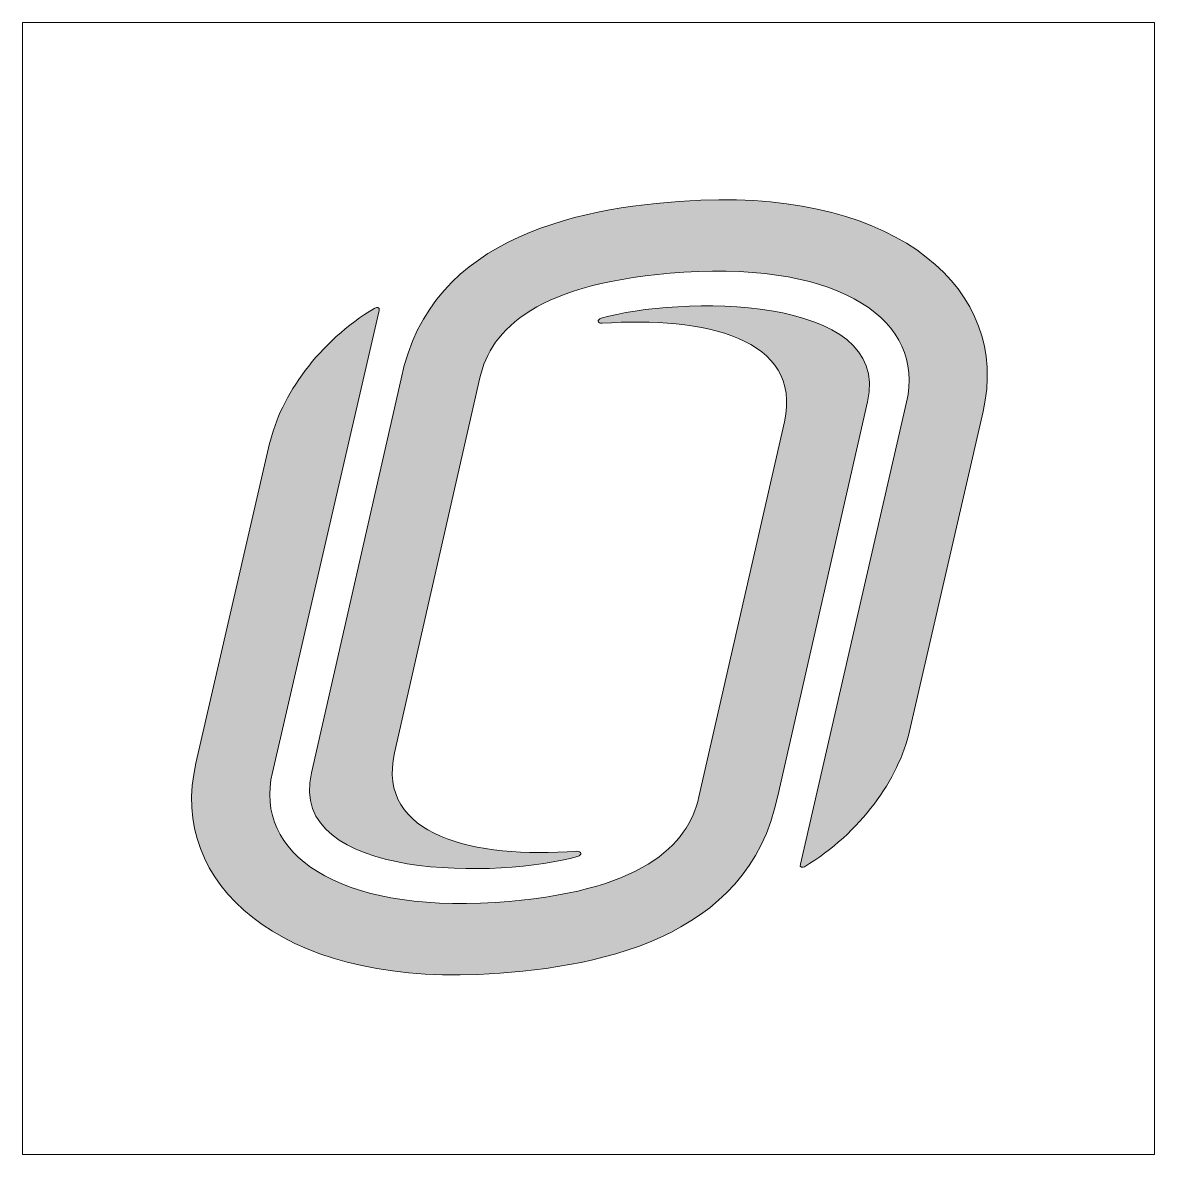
# Model space of a CAD drawing. Header units: inches. Extents: x 4.2 to 8.2, y -4 to 0.
import ezdxf

# ---------------------------------------------------------------- set-up
doc = ezdxf.new("R2010")
doc.units = ezdxf.units.IN
doc.header["$MEASUREMENT"] = 0
doc.layers.add('Layer 1', color=7, linetype='Continuous')

# ---------------------------------------------------------------- blocks, each defined once
blk = doc.blocks.new('block 6')
at = {"layer": 'Layer 1', "lineweight": 0}
blk.add_open_spline([(6.8702, -2.7324), (6.768, -3.2444), (6.2171, -3.3457), (5.812, -3.3637), (5.1163, -3.3948), (4.7136, -3.0467), (4.8139, -2.6169), (4.8139, -2.6169), (5.0744, -1.488), (5.0744, -1.488), (5.1134, -1.3195), (5.2477, -1.1268), (5.4467, -1.0087), (5.4517, -1.006), (5.4652, -1.004), (5.461, -1.0178), (5.461, -1.0178), (5.0842, -2.6502), (5.0842, -2.6502), (5.0178, -2.9368), (5.3118, -3.1451), (5.8716, -3.1093), (6.391, -3.0758), (6.554, -2.9062), (6.5915, -2.7367), (6.5915, -2.7367), (6.8939, -1.4106), (6.8939, -1.4106), (6.9591, -1.1146), (6.6105, -1.0375), (6.2493, -1.0625), (6.2338, -1.0637), (6.2289, -1.05), (6.2467, -1.0447), (6.5101, -0.9672), (7.275, -0.955), (7.1879, -1.3399), (7.1879, -1.3399), (6.8702, -2.7324), (6.8702, -2.7324)], degree=3, knots=[0, 0, 0, 0, 1, 1, 1, 2, 2, 2, 3, 3, 3, 4, 4, 4, 5, 5, 5, 6, 6, 6, 7, 7, 7, 8, 8, 8, 9, 9, 9, 10, 10, 10, 11, 11, 11, 12, 12, 12, 13, 13, 13, 13], dxfattribs=at)
blk = doc.blocks.new('block 5')
at = {"layer": 'Layer 1'}
h = blk.add_hatch(color=7, dxfattribs=at)
h.dxf.hatch_style = 2
edge = h.paths.add_edge_path()
edge.add_spline(control_points=[(6.8702, -2.7324), (6.768, -3.2444), (6.2171, -3.3457), (5.812, -3.3637), (5.1163, -3.3948), (4.7136, -3.0467), (4.8139, -2.6169), (4.8139, -2.6169), (5.0744, -1.488), (5.0744, -1.488), (5.1134, -1.3195), (5.2477, -1.1268), (5.4467, -1.0087), (5.4517, -1.006), (5.4652, -1.004), (5.461, -1.0178), (5.461, -1.0178), (5.0842, -2.6502), (5.0842, -2.6502), (5.0178, -2.9368), (5.3118, -3.1451), (5.8716, -3.1093), (6.391, -3.0758), (6.554, -2.9062), (6.5915, -2.7367), (6.5915, -2.7367), (6.8939, -1.4106), (6.8939, -1.4106), (6.9591, -1.1146), (6.6105, -1.0375), (6.2493, -1.0625), (6.2338, -1.0637), (6.2289, -1.05), (6.2467, -1.0447), (6.5101, -0.9672), (7.275, -0.955), (7.1879, -1.3399), (7.1879, -1.3399), (6.8702, -2.7324), (6.8702, -2.7324)], knot_values=[0, 0, 0, 0, 1, 1, 1, 2, 2, 2, 3, 3, 3, 4, 4, 4, 5, 5, 5, 6, 6, 6, 7, 7, 7, 8, 8, 8, 9, 9, 9, 10, 10, 10, 11, 11, 11, 12, 12, 12, 13, 13, 13, 13], degree=3, periodic=1)
blk.add_blockref('block 6', (0, 0), dxfattribs=at)
blk = doc.blocks.new('block 4')
at = {"layer": 'Layer 1'}
blk.add_blockref('block 5', (0, 0), dxfattribs=at)
blk = doc.blocks.new('block 3')
at = {"layer": 'Layer 1'}
blk.add_blockref('block 4', (0, 0), dxfattribs=at)
blk = doc.blocks.new('block 7')
at = {"layer": 'Layer 1'}
h = blk.add_hatch(color=7, dxfattribs=at)
h.dxf.hatch_style = 2
edge = h.paths.add_edge_path()
edge.add_spline(control_points=[(5.2218, -2.6518), (5.1345, -3.0364), (5.8994, -3.0243), (6.1628, -2.9467), (6.1806, -2.9416), (6.1761, -2.9283), (6.1599, -2.9289), (5.7989, -2.9541), (5.4506, -2.8769), (5.5156, -2.5808), (5.5156, -2.5808), (5.8179, -1.2549), (5.8179, -1.2549), (5.8555, -1.0854), (6.0184, -0.9157), (6.5382, -0.8823), (7.0979, -0.8466), (7.392, -1.0551), (7.3255, -1.3413), (7.3255, -1.3413), (6.9501, -2.974), (6.9501, -2.974), (6.9457, -2.988), (6.9597, -2.9862), (6.9644, -2.9833), (7.1634, -2.8648), (7.2976, -2.6721), (7.3365, -2.5038), (7.3365, -2.5038), (7.5959, -1.3746), (7.5959, -1.3746), (7.6961, -0.9451), (7.2935, -0.5967), (6.5979, -0.628), (6.192, -0.6459), (5.6415, -0.7472), (5.5393, -1.259), (5.5393, -1.259), (5.2218, -2.6518), (5.2218, -2.6518)], knot_values=[0, 0, 0, 0, 1, 1, 1, 2, 2, 2, 3, 3, 3, 4, 4, 4, 5, 5, 5, 6, 6, 6, 7, 7, 7, 8, 8, 8, 9, 9, 9, 10, 10, 10, 11, 11, 11, 12, 12, 12, 13, 13, 13, 13], degree=3, periodic=1)
at = {"layer": 'Layer 1', "lineweight": 0}
blk.add_open_spline([(5.2218, -2.6518), (5.1345, -3.0364), (5.8994, -3.0243), (6.1628, -2.9467), (6.1806, -2.9416), (6.1761, -2.9283), (6.1599, -2.9289), (5.7989, -2.9541), (5.4506, -2.8769), (5.5156, -2.5808), (5.5156, -2.5808), (5.8179, -1.2549), (5.8179, -1.2549), (5.8555, -1.0854), (6.0184, -0.9157), (6.5382, -0.8823), (7.0979, -0.8466), (7.392, -1.0551), (7.3255, -1.3413), (7.3255, -1.3413), (6.9501, -2.974), (6.9501, -2.974), (6.9457, -2.988), (6.9597, -2.9862), (6.9644, -2.9833), (7.1634, -2.8648), (7.2976, -2.6721), (7.3365, -2.5038), (7.3365, -2.5038), (7.5959, -1.3746), (7.5959, -1.3746), (7.6961, -0.9451), (7.2935, -0.5967), (6.5979, -0.628), (6.192, -0.6459), (5.6415, -0.7472), (5.5393, -1.259), (5.5393, -1.259), (5.2218, -2.6518), (5.2218, -2.6518)], degree=3, knots=[0, 0, 0, 0, 1, 1, 1, 2, 2, 2, 3, 3, 3, 4, 4, 4, 5, 5, 5, 6, 6, 6, 7, 7, 7, 8, 8, 8, 9, 9, 9, 10, 10, 10, 11, 11, 11, 12, 12, 12, 13, 13, 13, 13], dxfattribs=at)
blk = doc.blocks.new('block 2')
at = {"layer": 'Layer 1'}
for name in ['block 7', 'block 3']:
    blk.add_blockref(name, (0, 0), dxfattribs=at)

msp = doc.modelspace()

# ---------------------------------------------------------------- linework, layer by layer
at = {"layer": 'Layer 1', "lineweight": 0}
msp.add_lwpolyline([(8.2014, -4), (4.2014, -4), (4.2014, 0), (8.2014, 0), (8.2014, -4)], dxfattribs=at)

# ---------------------------------------------------------------- block references
at = {"layer": 'Layer 1'}
msp.add_blockref('block 2', (0, 0), dxfattribs=at)

doc.saveas('drawing.dxf')
